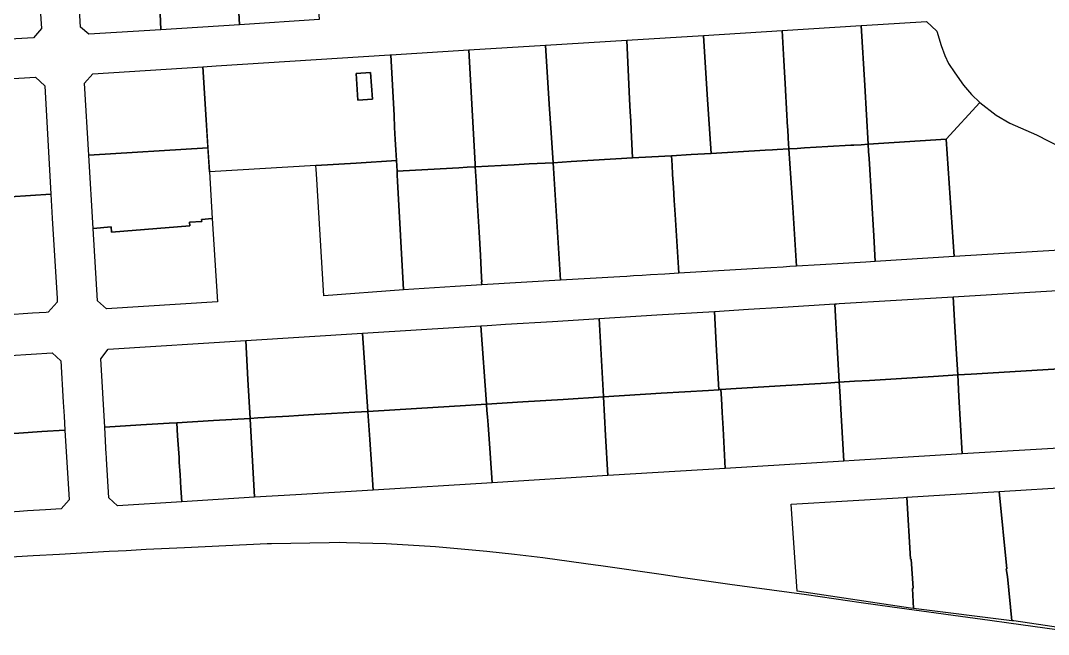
# Model space of a CAD drawing. Header units: metres. Extents: x 3 to 1005126, y 39 to 4383651.
# Drawn here: x 478103.1 to 478364.9, y 4363804.9 to 4363961.2 of the extents above; entities that cross this region are included whole.
import ezdxf

# ---------------------------------------------------------------- set-up
doc = ezdxf.new("R2010")
doc.units = ezdxf.units.M
doc.header["$MEASUREMENT"] = 0
doc.layers.add('TM_Llucmajor', color=7, linetype='Continuous')

msp = doc.modelspace()

# ---------------------------------------------------------------- linework, layer by layer
at = {"layer": 'TM_Llucmajor', "linetype": 'Continuous', "flags": 128}
for points in [[(478138.88, 4363958.9), (478138.67, 4363963.02), (478138.47, 4363966.99), (478138.12, 4363974.08), (478137.36, 4363989.12), (478140.22, 4363989.29), (478143.08, 4363989.45), (478150.55, 4363989.89), (478157.27, 4363990.29), (478158.86, 4363960.12), (478138.88, 4363958.9)], [(478158.86, 4363960.12), (478157.27, 4363990.29), (478158.03, 4363990.33), (478160.4, 4363990.47), (478162.77, 4363990.6), (478169.66, 4363991.01), (478176.55, 4363991.41), (478177.26, 4363991.45), (478179.2, 4363961.5), (478158.86, 4363960.12)], [(478086.94, 4363981.58), (478086.82, 4363983.47), (478086.69, 4363985.69), (478094.49, 4363986.17), (478096.66, 4363986.31), (478106.62, 4363986.93), (478106.75, 4363984.76), (478106.88, 4363982.57), (478108.45, 4363959.21), (478106.39, 4363956.85), (478088.47, 4363955.82), (478087.73, 4363968.32), (478086.98, 4363980.77), (478086.97, 4363981.02), (478086.95, 4363981.27), (478086.94, 4363981.58)], [(478138.88, 4363958.9), (478120.52, 4363957.78), (478118.42, 4363959.53), (478116.81, 4363987.92), (478122.92, 4363988.28), (478129.03, 4363988.64), (478129.35, 4363988.65), (478129.66, 4363988.67), (478132.33, 4363988.83), (478135, 4363988.98), (478136.18, 4363989.05), (478137.36, 4363989.12), (478138.12, 4363974.08), (478138.47, 4363966.99), (478138.67, 4363963.02), (478138.88, 4363958.9)], [(478319, 4363929.72), (478318.11, 4363944.68), (478317.2, 4363959.93), (478321.47, 4363960.19), (478333.86, 4363960.96), (478336.47, 4363958.51), (478337.54, 4363954.88), (478338.5, 4363952.3), (478339.48, 4363950.25), (478341.04, 4363947.88), (478343.28, 4363944.74), (478345.28, 4363942.42), (478347.46, 4363940.37), (478338.85, 4363931), (478319, 4363929.72)], [(478278.99, 4363927.38), (478278.02, 4363942.35), (478277.05, 4363957.44), (478297.12, 4363958.68), (478297.54, 4363951.06), (478297.94, 4363943.65), (478297.95, 4363943.51), (478298.48, 4363933.95), (478298.5, 4363933.52), (478298.63, 4363931.24), (478298.78, 4363928.53), (478295.77, 4363928.36), (478294.63, 4363928.3), (478292.79, 4363928.19), (478285.88, 4363927.78), (478278.99, 4363927.38)], [(478298.5, 4363933.52), (478298.48, 4363933.95), (478297.95, 4363943.51), (478297.94, 4363943.65), (478297.54, 4363951.06), (478297.12, 4363958.68), (478317.2, 4363959.93), (478318.11, 4363944.68), (478319, 4363929.72), (478317.16, 4363929.61), (478315.31, 4363929.5), (478314.94, 4363929.48), (478314.58, 4363929.45), (478308.7, 4363929.11), (478302.81, 4363928.77), (478300.87, 4363928.66), (478298.78, 4363928.53), (478298.63, 4363931.24), (478298.5, 4363933.52)], [(478238.26, 4363932.66), (478237.79, 4363939.97), (478236.83, 4363954.95), (478257.49, 4363956.23), (478258.24, 4363941.19), (478258.4, 4363937.99), (478258.51, 4363935.7), (478258.62, 4363933.41), (478258.8, 4363929.81), (478258.98, 4363926.22), (478243.39, 4363925.31), (478238.75, 4363924.97), (478238.26, 4363932.66)], [(478258.4, 4363937.98), (478258.24, 4363941.19), (478257.49, 4363956.23), (478277.05, 4363957.44), (478278.02, 4363942.35), (478278.99, 4363927.38), (478273.94, 4363927.09), (478268.88, 4363926.79), (478263.93, 4363926.51), (478258.98, 4363926.22), (478258.8, 4363929.81), (478258.62, 4363933.4), (478258.51, 4363935.69), (478258.4, 4363937.98)], [(478151.21, 4363922.66), (478150.39, 4363935.93), (478149.56, 4363949.47), (478152.96, 4363949.68), (478197.15, 4363952.5), (478197.41, 4363952.52), (478197.82, 4363944.73), (478198.24, 4363937.02), (478198.4, 4363933.99), (478198.56, 4363930.96), (478198.71, 4363928.26), (478198.85, 4363925.56), (478188.59, 4363924.93), (478178.33, 4363924.31), (478151.21, 4363922.66)], [(478198.85, 4363925.56), (478198.71, 4363928.26), (478198.56, 4363930.96), (478198.4, 4363933.99), (478198.24, 4363937.02), (478197.82, 4363944.73), (478197.41, 4363952.52), (478217.26, 4363953.74), (478218.91, 4363924.62), (478218.94, 4363923.97), (478216.83, 4363923.85), (478214.72, 4363923.74), (478206.86, 4363923.31), (478199, 4363922.87), (478198.92, 4363924.22), (478198.85, 4363925.56)], [(478218.94, 4363923.97), (478218.91, 4363924.62), (478217.26, 4363953.74), (478236.83, 4363954.95), (478237.79, 4363939.97), (478238.26, 4363932.66), (478238.75, 4363924.97), (478232.62, 4363924.72), (478228.84, 4363924.51), (478218.94, 4363923.97)], [(478120.52, 4363926.97), (478119.42, 4363945.31), (478121.52, 4363947.68), (478149.56, 4363949.47), (478150.39, 4363935.93), (478150.83, 4363928.84), (478120.52, 4363926.97)], [(478188.62, 4363947.75), (478189.04, 4363940.94), (478192.72, 4363941.17), (478192.29, 4363947.98), (478188.62, 4363947.75)], [(478188.62, 4363947.75), (478192.29, 4363947.98), (478192.72, 4363941.17), (478189.04, 4363940.94), (478188.62, 4363947.75)], [(478089.45, 4363930.12), (478089, 4363937.8), (478088.55, 4363945.67), (478106.91, 4363946.82), (478109.34, 4363944.64), (478110.83, 4363916.98), (478100.48, 4363916.34), (478090.29, 4363915.72), (478089.87, 4363922.92), (478089.45, 4363930.12)], [(478340.88, 4363901.13), (478338.85, 4363931), (478347.46, 4363940.37), (478351.54, 4363937.15), (478355.08, 4363935.06), (478361.83, 4363932.11), (478368.28, 4363928.82), (478369.73, 4363904.92), (478367.8, 4363902.74), (478340.88, 4363901.13)], [(478300.72, 4363898.64), (478299.82, 4363913.59), (478298.78, 4363928.53), (478300.87, 4363928.66), (478302.81, 4363928.77), (478308.7, 4363929.11), (478314.58, 4363929.45), (478314.94, 4363929.48), (478315.31, 4363929.5), (478317.16, 4363929.61), (478319, 4363929.72), (478319.11, 4363927.89), (478319.22, 4363926.06), (478319.81, 4363916.21), (478320.39, 4363906.36), (478320.78, 4363899.83), (478318.41, 4363899.69), (478312.64, 4363899.34), (478306.72, 4363898.99), (478300.72, 4363898.64)], [(478319.22, 4363926.06), (478319.11, 4363927.89), (478319, 4363929.72), (478338.85, 4363931), (478340.88, 4363901.13), (478320.78, 4363899.83), (478320.39, 4363906.36), (478319.81, 4363916.21), (478319.22, 4363926.06)], [(478121.64, 4363908.29), (478120.52, 4363926.97), (478150.83, 4363928.84), (478151.21, 4363922.66), (478151.94, 4363910.79), (478149.25, 4363910.58), (478149.29, 4363910.08), (478146.15, 4363909.83), (478146.22, 4363908.93), (478126.28, 4363907.35), (478126.18, 4363908.65), (478121.64, 4363908.29)], [(478240.66, 4363895.07), (478238.75, 4363924.97), (478243.39, 4363925.31), (478258.98, 4363926.22), (478263.93, 4363926.51), (478268.88, 4363926.79), (478269.04, 4363924.39), (478269.19, 4363921.99), (478269.41, 4363918.67), (478269.62, 4363915.35), (478269.85, 4363911.83), (478270.81, 4363896.86), (478267.2, 4363896.65), (478263.59, 4363896.43), (478261.4, 4363896.3), (478259.22, 4363896.17), (478257.5, 4363896.07), (478255.78, 4363895.97), (478240.66, 4363895.07)], [(478270.81, 4363896.86), (478269.85, 4363911.83), (478269.62, 4363915.35), (478269.41, 4363918.67), (478269.19, 4363921.99), (478269.04, 4363924.39), (478268.88, 4363926.79), (478273.94, 4363927.09), (478278.99, 4363927.38), (478285.88, 4363927.78), (478292.79, 4363928.19), (478294.63, 4363928.3), (478295.77, 4363928.36), (478298.78, 4363928.53), (478299.82, 4363913.59), (478300.72, 4363898.64), (478299.04, 4363898.54), (478297.36, 4363898.44), (478294.18, 4363898.25), (478290.99, 4363898.06), (478280.9, 4363897.46), (478270.81, 4363896.86)], [(478178.46, 4363922.19), (478178.4, 4363923.25), (478178.33, 4363924.31), (478188.59, 4363924.93), (478198.85, 4363925.56), (478198.92, 4363924.22), (478199, 4363922.87), (478199.05, 4363921.88), (478199.14, 4363920.32), (478200.62, 4363892.62), (478180.35, 4363891.14), (478178.46, 4363922.19)], [(478200.62, 4363892.62), (478199.14, 4363920.32), (478199.05, 4363921.88), (478199, 4363922.87), (478206.86, 4363923.31), (478214.72, 4363923.74), (478216.83, 4363923.85), (478218.94, 4363923.97), (478219.14, 4363920.44), (478219.34, 4363916.91), (478219.38, 4363916.2), (478219.42, 4363915.49), (478219.66, 4363911.42), (478219.89, 4363907.35), (478220.22, 4363901.47), (478220.54, 4363895.78), (478220.6, 4363894.65), (478220.51, 4363894.65), (478220.56, 4363893.88), (478213.84, 4363893.49), (478200.62, 4363892.62)], [(478219.34, 4363916.91), (478219.14, 4363920.44), (478218.94, 4363923.97), (478228.84, 4363924.51), (478232.62, 4363924.72), (478238.75, 4363924.97), (478240.66, 4363895.07), (478220.56, 4363893.88), (478220.51, 4363894.65), (478220.6, 4363894.65), (478220.54, 4363895.78), (478220.22, 4363901.47), (478219.89, 4363907.35), (478219.66, 4363911.42), (478219.42, 4363915.49), (478219.38, 4363916.2), (478219.34, 4363916.91)], [(478092.02, 4363885.75), (478090.29, 4363915.61), (478090.29, 4363915.72), (478100.48, 4363916.34), (478110.83, 4363916.98), (478111.16, 4363910.88), (478112.44, 4363890.43), (478112.49, 4363889.5), (478110.14, 4363886.92), (478109.63, 4363886.89), (478107.9, 4363886.78), (478106.16, 4363886.67), (478099.09, 4363886.21), (478092.02, 4363885.75)], [(478151.94, 4363910.79), (478153.25, 4363889.61), (478125.01, 4363887.78), (478122.74, 4363889.85), (478121.64, 4363908.29), (478126.18, 4363908.65), (478126.28, 4363907.35), (478146.22, 4363908.93), (478146.15, 4363909.83), (478149.29, 4363910.08), (478149.25, 4363910.58), (478151.94, 4363910.79)], [(478341.08, 4363883.3), (478340.65, 4363890.88), (478368.53, 4363892.56), (478370.87, 4363890.54), (478371.84, 4363872.79), (478345.23, 4363871.16), (478341.78, 4363870.96), (478341.48, 4363876.28), (478341.24, 4363880.52), (478341.08, 4363883.3)], [(478310.76, 4363884.27), (478310.49, 4363889.04), (478311.03, 4363889.08), (478311.57, 4363889.12), (478340.65, 4363890.88), (478341.08, 4363883.3), (478341.24, 4363880.52), (478341.48, 4363876.28), (478341.78, 4363870.96), (478335.61, 4363870.58), (478319.3, 4363869.57), (478315.47, 4363869.33), (478311.64, 4363869.09), (478311.63, 4363869.24), (478311.12, 4363878.12), (478310.76, 4363884.27)], [(478251.58, 4363865.38), (478251.57, 4363865.48), (478250.47, 4363885.33), (478265.14, 4363886.24), (478279.81, 4363887.15), (478280.37, 4363877.17), (478280.92, 4363867.19), (478278.36, 4363867.03), (478266.25, 4363866.29), (478251.58, 4363865.38)], [(478280.92, 4363867.19), (478280.37, 4363877.17), (478279.81, 4363887.15), (478288.54, 4363887.69), (478297.27, 4363888.23), (478303.88, 4363888.63), (478310.49, 4363889.04), (478310.76, 4363884.27), (478311.12, 4363878.12), (478311.63, 4363869.24), (478311.64, 4363869.09), (478308.37, 4363868.88), (478296.57, 4363868.16), (478284.01, 4363867.39), (478281.49, 4363867.23), (478281.21, 4363867.21), (478280.92, 4363867.19)], [(478221.79, 4363863.53), (478221.78, 4363863.62), (478220.31, 4363883.47), (478221.94, 4363883.57), (478226.64, 4363883.86), (478238.56, 4363884.6), (478250.47, 4363885.33), (478251.57, 4363865.48), (478251.58, 4363865.38), (478241.3, 4363864.74), (478231.01, 4363864.1), (478221.79, 4363863.53)], [(478191.58, 4363861.66), (478190.21, 4363881.57), (478205.26, 4363882.52), (478220.31, 4363883.47), (478221.78, 4363863.62), (478221.79, 4363863.53), (478219.1, 4363863.37), (478216.42, 4363863.2), (478204, 4363862.43), (478191.58, 4363861.66)], [(478124.57, 4363857.69), (478123.57, 4363875.03), (478125.43, 4363877.48), (478160.5, 4363879.69), (478161.05, 4363869.79), (478161.6, 4363859.89), (478152.27, 4363859.33), (478142.94, 4363858.78), (478140.96, 4363858.66), (478135.24, 4363858.33), (478133.75, 4363858.24), (478124.57, 4363857.69)], [(478161.6, 4363859.89), (478161.05, 4363869.79), (478160.5, 4363879.69), (478175.35, 4363880.63), (478190.21, 4363881.57), (478191.58, 4363861.66), (478189.92, 4363861.57), (478188.26, 4363861.47), (478182.35, 4363861.12), (478176.44, 4363860.77), (478173.95, 4363860.62), (478171.46, 4363860.47), (478166.53, 4363860.18), (478165.27, 4363860.11), (478163.55, 4363860), (478161.6, 4363859.89)], [(478083.95, 4363854.93), (478083.81, 4363857.43), (478083.37, 4363864.87), (478082.8, 4363874.81), (478084.68, 4363874.93), (478086.55, 4363875.05), (478089.67, 4363875.24), (478111.19, 4363876.6), (478113.36, 4363874.58), (478113.99, 4363864.06), (478114.21, 4363860.49), (478114.42, 4363856.91), (478108.54, 4363856.53), (478102.66, 4363856.15), (478101.01, 4363856.04), (478099.36, 4363855.93), (478099.18, 4363855.92), (478098.93, 4363855.9), (478097.43, 4363855.81), (478095.93, 4363855.71), (478091.44, 4363855.41), (478086.2, 4363855.08), (478085.49, 4363855.03), (478083.95, 4363854.93)], [(478342.09, 4363865.48), (478341.78, 4363870.96), (478345.23, 4363871.16), (478371.84, 4363872.79), (478372.8, 4363855.39), (478370.45, 4363852.51), (478342.92, 4363850.82), (478342.09, 4363865.48)], [(478281.8, 4363861.42), (478281.61, 4363864.93), (478281.49, 4363867.23), (478284.01, 4363867.39), (478296.57, 4363868.16), (478308.37, 4363868.88), (478311.64, 4363869.09), (478311.77, 4363866.8), (478312.2, 4363859.27), (478312.8, 4363848.98), (478282.57, 4363847.13), (478282.03, 4363857.28), (478281.8, 4363861.42)], [(478311.77, 4363866.8), (478311.64, 4363869.09), (478315.47, 4363869.33), (478319.3, 4363869.57), (478335.61, 4363870.58), (478341.78, 4363870.96), (478342.09, 4363865.48), (478342.92, 4363850.82), (478315.41, 4363849.14), (478312.8, 4363848.98), (478312.2, 4363859.27), (478311.77, 4363866.8)], [(478252.7, 4363845.3), (478252.13, 4363855.5), (478251.58, 4363865.38), (478266.25, 4363866.29), (478278.36, 4363867.03), (478280.92, 4363867.19), (478281.21, 4363867.21), (478281.49, 4363867.23), (478281.61, 4363864.93), (478281.8, 4363861.42), (478282.03, 4363857.28), (478282.57, 4363847.13), (478252.7, 4363845.3)], [(478192.07, 4363854.55), (478191.83, 4363858.11), (478191.58, 4363861.66), (478204, 4363862.43), (478216.42, 4363863.2), (478219.1, 4363863.37), (478221.79, 4363863.53), (478221.91, 4363861.91), (478222.03, 4363860.29), (478222.1, 4363859.26), (478222.18, 4363858.23), (478222.71, 4363851), (478223.27, 4363843.5), (478192.96, 4363841.64), (478192.51, 4363848.2), (478192.07, 4363854.55)], [(478222.18, 4363858.23), (478222.1, 4363859.26), (478222.03, 4363860.29), (478221.91, 4363861.91), (478221.79, 4363863.53), (478231.01, 4363864.1), (478241.3, 4363864.74), (478251.58, 4363865.38), (478252.13, 4363855.5), (478252.7, 4363845.3), (478223.27, 4363843.5), (478222.71, 4363851), (478222.18, 4363858.23)], [(478162.73, 4363839.79), (478161.61, 4363859.81), (478161.6, 4363859.89), (478163.55, 4363860), (478165.27, 4363860.11), (478166.53, 4363860.18), (478171.46, 4363860.47), (478173.95, 4363860.62), (478176.44, 4363860.77), (478182.35, 4363861.12), (478188.26, 4363861.47), (478189.92, 4363861.57), (478191.58, 4363861.66), (478191.83, 4363858.11), (478192.07, 4363854.55), (478192.51, 4363848.2), (478192.96, 4363841.64), (478173.2, 4363840.43), (478162.73, 4363839.79)], [(478144.18, 4363838.65), (478127.83, 4363837.64), (478125.58, 4363839.63), (478125.03, 4363849.57), (478125, 4363850.14), (478124.97, 4363850.71), (478124.77, 4363854.2), (478124.57, 4363857.69), (478133.75, 4363858.24), (478135.24, 4363858.33), (478140.96, 4363858.66), (478142.94, 4363858.78), (478143.14, 4363855.45), (478143.35, 4363852.11), (478143.42, 4363851.02), (478143.49, 4363849.92), (478143.52, 4363849.4), (478143.55, 4363848.87), (478143.56, 4363848.77), (478143.76, 4363845.54), (478143.97, 4363842.15), (478144.18, 4363838.65)], [(478143.35, 4363852.11), (478143.14, 4363855.45), (478142.94, 4363858.78), (478152.27, 4363859.33), (478161.6, 4363859.89), (478161.61, 4363859.81), (478162.73, 4363839.79), (478144.18, 4363838.65), (478143.97, 4363842.15), (478143.76, 4363845.54), (478143.56, 4363848.77), (478143.55, 4363848.87), (478143.52, 4363849.4), (478143.49, 4363849.92), (478143.42, 4363851.02), (478143.35, 4363852.11)], [(478085.09, 4363835.01), (478084.19, 4363850.81), (478083.95, 4363854.93), (478085.49, 4363855.03), (478086.2, 4363855.08), (478091.44, 4363855.41), (478095.93, 4363855.71), (478097.43, 4363855.81), (478098.93, 4363855.9), (478099.18, 4363855.92), (478099.36, 4363855.93), (478101.01, 4363856.04), (478102.66, 4363856.15), (478108.54, 4363856.53), (478114.42, 4363856.91), (478115.49, 4363839.11), (478113.45, 4363836.88), (478109.49, 4363836.62), (478104.93, 4363836.32), (478102.86, 4363836.18), (478100.37, 4363836.02), (478085.09, 4363835.01)], [(478329.8, 4363824.02), (478328.86, 4363839.8), (478352.36, 4363841.27), (478354.28, 4363821.56), (478354.14, 4363821.54), (478354.47, 4363819.58), (478355.57, 4363808.34), (478330.54, 4363811.47), (478330.24, 4363816.59), (478330.42, 4363816.6), (478329.96, 4363824.04), (478329.8, 4363824.02)], [(478354.28, 4363821.56), (478352.36, 4363841.27), (478371.61, 4363842.47), (478373.9, 4363840.46), (478376.05, 4363805.38), (478356.06, 4363808.28), (478355.57, 4363808.34), (478354.47, 4363819.58), (478354.14, 4363821.54), (478354.28, 4363821.56)], [(478300.88, 4363815.86), (478299.34, 4363838.07), (478328.09, 4363839.75), (478328.86, 4363839.8), (478329.8, 4363824.02), (478329.96, 4363824.04), (478330.42, 4363816.6), (478330.24, 4363816.59), (478330.54, 4363811.47), (478329.77, 4363811.57), (478300.88, 4363815.86)]]:
    msp.add_lwpolyline(points, close=True, dxfattribs=at)
msp.add_lwpolyline([(478092.07, 4363824.08), (478106.35, 4363824.97), (478113.08, 4363825.34), (478125.7, 4363826.03), (478127.97, 4363826.16), (478130.06, 4363826.27), (478135.08, 4363826.55), (478144.88, 4363827.01), (478165.97, 4363828), (478167.01, 4363828.05), (478181.74, 4363828.3), (478184.32, 4363828.34), (478186.13, 4363828.29), (478196.26, 4363827.98), (478208.83, 4363827.24), (478221.91, 4363826.09), (478228.91, 4363825.27), (478236.16, 4363824.42), (478236.76, 4363824.34), (478249.54, 4363822.58), (478250.94, 4363822.39), (478266.26, 4363820.19), (478271.3, 4363819.45), (478283.73, 4363817.64), (478290.04, 4363816.79), (478303.3, 4363814.99), (478317.21, 4363813.02), (478325.11, 4363811.9), (478350, 4363808.45), (478354.77, 4363807.79), (478376.18, 4363804.85)], dxfattribs=at)

doc.saveas('drawing.dxf')
